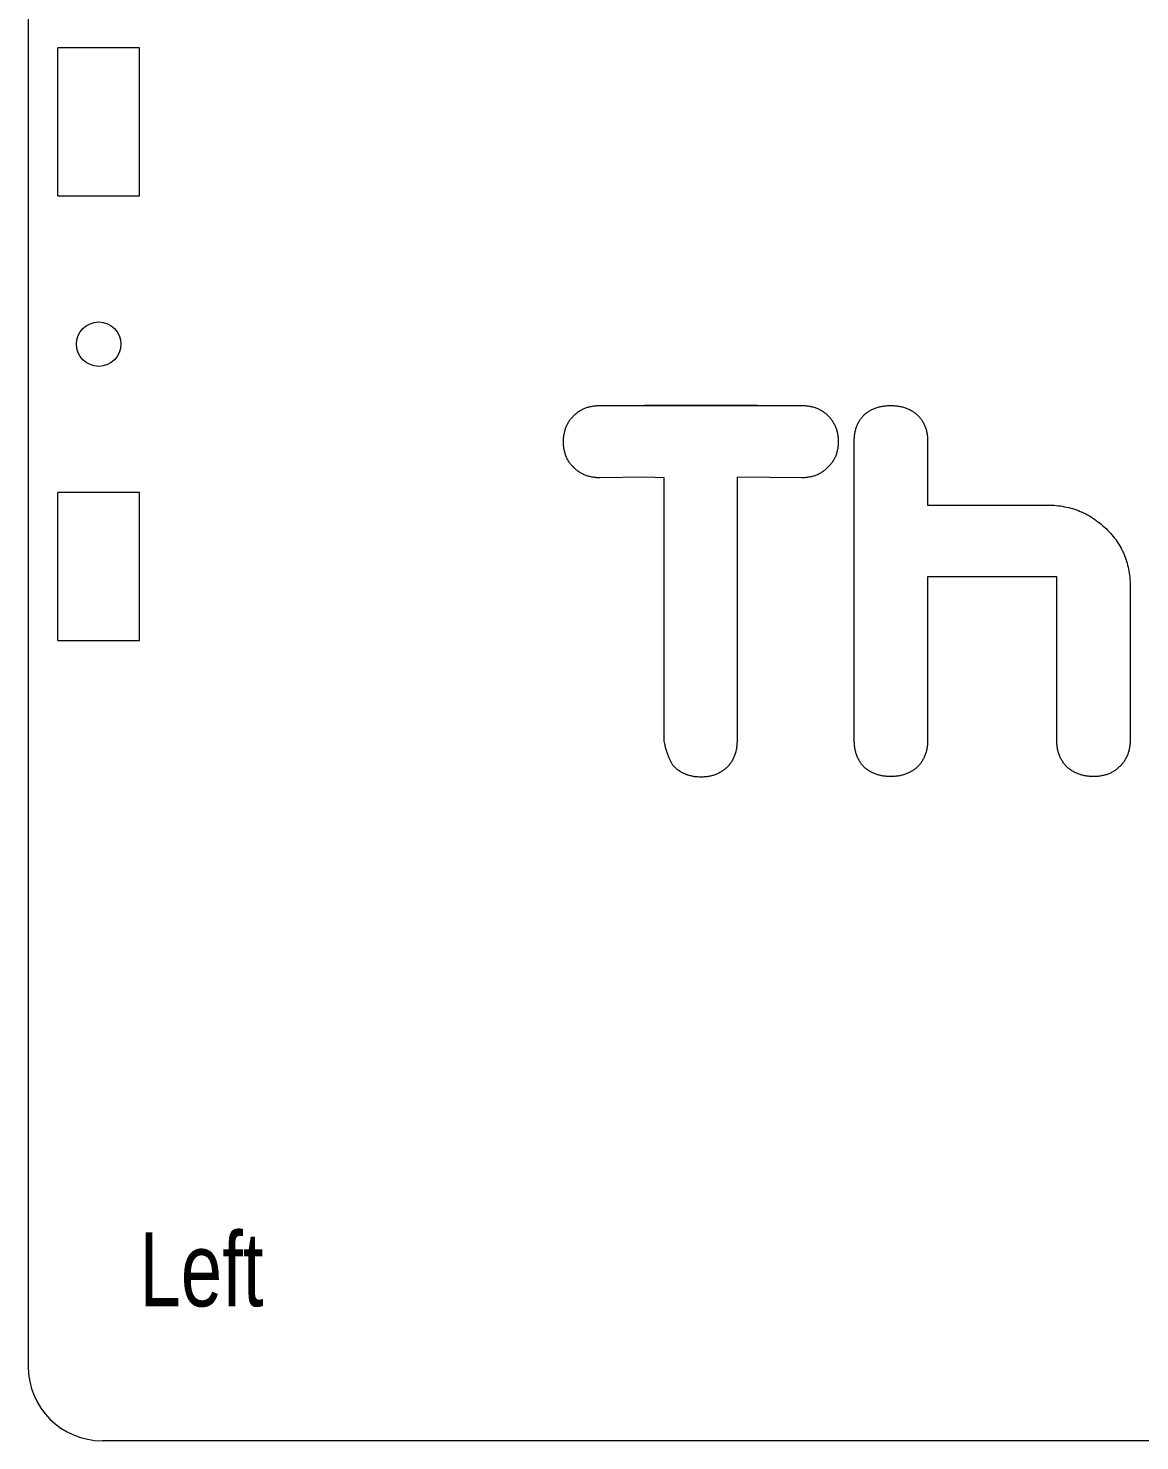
# Model space of a CAD drawing. Header units: millimetres. Extents: x -570 to 1260, y -948 to 580.
# Drawn here: x -570 to -495, y -204 to -108.7 of the extents above; entities that cross this region are included whole.
import ezdxf

# ---------------------------------------------------------------- set-up
doc = ezdxf.new("R2010")
doc.units = ezdxf.units.MM
doc.layers.get('0').update_dxf_attribs({"linetype": 'CONTINUOUS', "lineweight": 0, "true_color": 0x000000})
doc.layers.add('02 Left Panel', color=7, linetype='CONTINUOUS', lineweight=0, true_color=0x000000)
doc.layers.add('Text', color=1, linetype='CONTINUOUS', lineweight=0, true_color=0xff0000)
doc.styles.get("Standard").update_dxf_attribs({"font": 'txt', "width": 0.75})

# ---------------------------------------------------------------- blocks, each defined once
blk = doc.blocks.new('tslots-40')
for p, q in [((-20, 5.5), (-20, 0)), ((-20, 5.5), (-10, 5.5)), ((-10, 0), (-10, 5.5)), ((10, 5.5), (10, 0)), ((10, 5.5), (20, 5.5)), ((20, 0), (20, 5.5)), ((-20, 0), (-10, 0)), ((10, 0), (20, 0))]:
    blk.add_line(p, q)
blk.add_circle((0, 2.75), 1.5)

msp = doc.modelspace()

# ---------------------------------------------------------------- linework, layer by layer
at = {"layer": '02 Left Panel'}
for p, q in [((-570, 197.799), (-570, -199)), ((-275, -204), (-565, -204))]:
    msp.add_line(p, q, dxfattribs=at)
msp.add_arc((-565, -199), 5, 180, 270, dxfattribs=at)
at = {"layer": 'Text'}
for p, q in [((-532.677, -134.427), (-532.623, -134.399)), ((-532.623, -134.399), (-532.569, -134.373)), ((-532.569, -134.373), (-532.513, -134.348)), ((-532.513, -134.348), (-532.457, -134.324)), ((-532.457, -134.324), (-532.4, -134.302)), ((-532.4, -134.302), (-532.342, -134.281)), ((-532.342, -134.281), (-532.283, -134.262)), ((-532.283, -134.262), (-532.224, -134.244)), ((-532.224, -134.244), (-532.163, -134.228)), ((-532.163, -134.228), (-532.102, -134.213)), ((-532.102, -134.213), (-532.04, -134.199)), ((-532.04, -134.199), (-531.977, -134.187)), ((-531.977, -134.187), (-531.913, -134.176)), ((-531.913, -134.176), (-531.849, -134.167)), ((-531.849, -134.167), (-531.783, -134.159)), ((-531.783, -134.159), (-531.717, -134.153)), ((-531.717, -134.153), (-531.65, -134.148)), ((-531.65, -134.148), (-531.582, -134.144)), ((-531.582, -134.144), (-531.514, -134.142)), ((-531.514, -134.142), (-531.444, -134.141)), ((-531.444, -134.141), (-520.824, -134.141)), ((-528.446, -134.141), (-517.825, -134.141)), ((-520.824, -134.141), (-528.446, -134.141)), ((-517.825, -134.141), (-517.756, -134.142)), ((-517.756, -134.142), (-517.687, -134.144)), ((-517.687, -134.144), (-517.619, -134.148)), ((-517.619, -134.148), (-517.552, -134.153)), ((-517.552, -134.153), (-517.486, -134.159)), ((-517.486, -134.159), (-517.421, -134.167)), ((-517.421, -134.167), (-517.356, -134.176)), ((-517.356, -134.176), (-517.292, -134.187)), ((-517.292, -134.187), (-517.23, -134.199)), ((-517.23, -134.199), (-517.167, -134.213)), ((-517.167, -134.213), (-517.106, -134.228)), ((-517.106, -134.228), (-517.046, -134.244)), ((-517.046, -134.244), (-516.986, -134.262)), ((-516.986, -134.262), (-516.927, -134.281)), ((-516.927, -134.281), (-516.87, -134.302)), ((-516.87, -134.302), (-516.812, -134.324)), ((-516.812, -134.324), (-516.756, -134.348)), ((-516.756, -134.348), (-516.701, -134.373)), ((-516.701, -134.373), (-516.646, -134.399)), ((-516.646, -134.399), (-516.592, -134.427)), ((-513.094, -134.412), (-513.04, -134.386)), ((-513.04, -134.386), (-512.984, -134.361)), ((-512.984, -134.361), (-512.928, -134.337)), ((-512.928, -134.337), (-512.87, -134.315)), ((-512.87, -134.315), (-512.812, -134.294)), ((-512.812, -134.294), (-512.753, -134.274)), ((-512.753, -134.274), (-512.693, -134.256)), ((-512.693, -134.256), (-512.632, -134.239)), ((-512.632, -134.239), (-512.57, -134.223)), ((-512.57, -134.223), (-512.507, -134.209)), ((-512.507, -134.209), (-512.443, -134.196)), ((-512.443, -134.196), (-512.379, -134.185)), ((-512.379, -134.185), (-512.313, -134.175)), ((-512.313, -134.175), (-512.247, -134.166)), ((-512.247, -134.166), (-512.18, -134.158)), ((-512.18, -134.158), (-512.112, -134.152)), ((-512.112, -134.152), (-512.042, -134.147)), ((-512.042, -134.147), (-511.972, -134.144)), ((-511.972, -134.144), (-511.902, -134.142)), ((-511.902, -134.142), (-511.83, -134.141)), ((-511.83, -134.141), (-511.758, -134.142)), ((-511.758, -134.142), (-511.687, -134.144)), ((-511.687, -134.144), (-511.617, -134.147)), ((-511.617, -134.147), (-511.548, -134.152)), ((-511.548, -134.152), (-511.48, -134.158)), ((-511.48, -134.158), (-511.412, -134.166)), ((-511.412, -134.166), (-511.346, -134.175)), ((-511.346, -134.175), (-511.281, -134.185)), ((-511.281, -134.185), (-511.216, -134.196)), ((-511.216, -134.196), (-511.152, -134.209)), ((-511.152, -134.209), (-511.09, -134.223)), ((-511.09, -134.223), (-511.028, -134.239)), ((-511.028, -134.239), (-510.967, -134.256)), ((-510.967, -134.256), (-510.907, -134.274)), ((-510.907, -134.274), (-510.848, -134.294)), ((-510.848, -134.294), (-510.789, -134.315)), ((-510.789, -134.315), (-510.732, -134.337)), ((-510.732, -134.337), (-510.675, -134.361)), ((-510.675, -134.361), (-510.62, -134.386)), ((-510.62, -134.386), (-510.565, -134.412)), ((-533.615, -135.365), (-533.586, -135.312)), ((-533.586, -135.312), (-533.555, -135.26)), ((-533.555, -135.26), (-533.523, -135.208)), ((-533.523, -135.208), (-533.489, -135.158)), ((-533.489, -135.158), (-533.454, -135.108)), ((-533.454, -135.108), (-533.418, -135.059)), ((-533.418, -135.059), (-533.38, -135.011)), ((-533.38, -135.011), (-533.341, -134.964)), ((-533.341, -134.964), (-533.3, -134.918)), ((-533.3, -134.918), (-533.258, -134.872)), ((-533.258, -134.872), (-533.214, -134.828)), ((-533.214, -134.828), (-533.17, -134.784)), ((-533.17, -134.784), (-533.124, -134.742)), ((-533.124, -134.742), (-533.078, -134.701)), ((-533.078, -134.701), (-533.031, -134.662)), ((-533.031, -134.662), (-532.983, -134.624)), ((-532.983, -134.624), (-532.934, -134.588)), ((-532.934, -134.588), (-532.884, -134.553)), ((-532.884, -134.553), (-532.834, -134.519)), ((-532.834, -134.519), (-532.782, -134.487)), ((-532.782, -134.487), (-532.73, -134.456)), ((-532.73, -134.456), (-532.677, -134.427)), ((-516.592, -134.427), (-516.539, -134.456)), ((-516.539, -134.456), (-516.487, -134.487)), ((-516.487, -134.487), (-516.436, -134.519)), ((-516.436, -134.519), (-516.385, -134.553)), ((-516.385, -134.553), (-516.336, -134.588)), ((-516.336, -134.588), (-516.287, -134.624)), ((-516.287, -134.624), (-516.239, -134.662)), ((-516.239, -134.662), (-516.192, -134.701)), ((-516.192, -134.701), (-516.145, -134.742)), ((-516.145, -134.742), (-516.1, -134.784)), ((-516.1, -134.784), (-516.055, -134.828)), ((-516.055, -134.828), (-516.012, -134.872)), ((-516.012, -134.872), (-515.969, -134.918)), ((-515.969, -134.918), (-515.929, -134.964)), ((-515.929, -134.964), (-515.889, -135.011)), ((-515.889, -135.011), (-515.852, -135.059)), ((-515.852, -135.059), (-515.815, -135.108)), ((-515.815, -135.108), (-515.78, -135.158)), ((-515.78, -135.158), (-515.747, -135.208)), ((-515.747, -135.208), (-515.715, -135.26)), ((-515.715, -135.26), (-515.684, -135.312)), ((-515.684, -135.312), (-515.655, -135.365)), ((-514.042, -135.365), (-514.016, -135.312)), ((-514.016, -135.312), (-513.988, -135.26)), ((-513.988, -135.26), (-513.959, -135.209)), ((-513.959, -135.209), (-513.928, -135.159)), ((-513.928, -135.159), (-513.896, -135.109)), ((-513.896, -135.109), (-513.863, -135.061)), ((-513.863, -135.061), (-513.829, -135.014)), ((-513.829, -135.014), (-513.793, -134.967)), ((-513.793, -134.967), (-513.756, -134.922)), ((-513.756, -134.922), (-513.717, -134.877)), ((-513.717, -134.877), (-513.677, -134.834)), ((-513.677, -134.834), (-513.636, -134.792)), ((-513.636, -134.792), (-513.591, -134.75)), ((-513.591, -134.75), (-513.546, -134.71)), ((-513.546, -134.71), (-513.499, -134.672)), ((-513.499, -134.672), (-513.452, -134.635)), ((-513.452, -134.635), (-513.403, -134.599)), ((-513.403, -134.599), (-513.354, -134.564)), ((-513.354, -134.564), (-513.304, -134.531)), ((-513.304, -134.531), (-513.253, -134.499)), ((-513.253, -134.499), (-513.201, -134.469)), ((-513.201, -134.469), (-513.148, -134.44)), ((-513.148, -134.44), (-513.094, -134.412)), ((-510.565, -134.412), (-510.511, -134.44)), ((-510.511, -134.44), (-510.459, -134.469)), ((-510.459, -134.469), (-510.407, -134.499)), ((-510.407, -134.499), (-510.356, -134.531)), ((-510.356, -134.531), (-510.305, -134.564)), ((-510.305, -134.564), (-510.256, -134.599)), ((-510.256, -134.599), (-510.208, -134.635)), ((-510.208, -134.635), (-510.16, -134.672)), ((-510.16, -134.672), (-510.114, -134.71)), ((-510.114, -134.71), (-510.068, -134.75)), ((-510.068, -134.75), (-510.024, -134.792)), ((-510.024, -134.792), (-509.98, -134.834)), ((-509.98, -134.834), (-509.938, -134.877)), ((-509.938, -134.877), (-509.897, -134.922)), ((-509.897, -134.922), (-509.858, -134.967)), ((-509.858, -134.967), (-509.82, -135.014)), ((-509.82, -135.014), (-509.784, -135.061)), ((-509.784, -135.061), (-509.749, -135.109)), ((-509.749, -135.109), (-509.715, -135.159)), ((-509.715, -135.159), (-509.683, -135.209)), ((-509.683, -135.209), (-509.652, -135.26)), ((-509.652, -135.26), (-509.623, -135.312)), ((-509.623, -135.312), (-509.595, -135.365)), ((-533.889, -136.325), (-533.883, -136.259)), ((-533.883, -136.259), (-533.875, -136.193)), ((-533.875, -136.193), (-533.866, -136.129)), ((-533.866, -136.129), (-533.855, -136.065)), ((-533.855, -136.065), (-533.843, -136.002)), ((-533.843, -136.002), (-533.829, -135.94)), ((-533.829, -135.94), (-533.814, -135.879)), ((-533.814, -135.879), (-533.798, -135.818)), ((-533.798, -135.818), (-533.78, -135.759)), ((-533.78, -135.759), (-533.761, -135.7)), ((-533.761, -135.7), (-533.74, -135.642)), ((-533.74, -135.642), (-533.718, -135.585)), ((-533.718, -135.585), (-533.694, -135.529)), ((-533.694, -135.529), (-533.669, -135.473)), ((-533.669, -135.473), (-533.643, -135.419)), ((-533.643, -135.419), (-533.615, -135.365)), ((-515.655, -135.365), (-515.627, -135.419)), ((-515.627, -135.419), (-515.6, -135.473)), ((-515.6, -135.473), (-515.575, -135.529)), ((-515.575, -135.529), (-515.552, -135.585)), ((-515.552, -135.585), (-515.53, -135.642)), ((-515.53, -135.642), (-515.509, -135.7)), ((-515.509, -135.7), (-515.49, -135.759)), ((-515.49, -135.759), (-515.472, -135.818)), ((-515.472, -135.818), (-515.455, -135.879)), ((-515.455, -135.879), (-515.44, -135.94)), ((-515.44, -135.94), (-515.427, -136.002)), ((-515.427, -136.002), (-515.415, -136.065)), ((-515.415, -136.065), (-515.404, -136.129)), ((-515.404, -136.129), (-515.395, -136.193)), ((-515.395, -136.193), (-515.387, -136.259)), ((-515.387, -136.259), (-515.38, -136.325)), ((-514.28, -136.349), (-514.275, -136.281)), ((-514.275, -136.281), (-514.269, -136.213)), ((-514.269, -136.213), (-514.262, -136.146)), ((-514.262, -136.146), (-514.253, -136.08)), ((-514.253, -136.08), (-514.243, -136.015)), ((-514.243, -136.015), (-514.231, -135.951)), ((-514.231, -135.951), (-514.219, -135.888)), ((-514.219, -135.888), (-514.204, -135.826)), ((-514.204, -135.826), (-514.189, -135.765)), ((-514.189, -135.765), (-514.172, -135.705)), ((-514.172, -135.705), (-514.154, -135.646)), ((-514.154, -135.646), (-514.134, -135.588)), ((-514.134, -135.588), (-514.113, -135.531)), ((-514.113, -135.531), (-514.091, -135.475)), ((-514.091, -135.475), (-514.067, -135.42)), ((-514.067, -135.42), (-514.042, -135.365)), ((-509.595, -135.365), (-509.569, -135.42)), ((-509.569, -135.42), (-509.544, -135.475)), ((-509.544, -135.475), (-509.52, -135.531)), ((-509.52, -135.531), (-509.498, -135.588)), ((-509.498, -135.588), (-509.477, -135.646)), ((-509.477, -135.646), (-509.458, -135.705)), ((-509.458, -135.705), (-509.44, -135.765)), ((-509.44, -135.765), (-509.424, -135.826)), ((-509.424, -135.826), (-509.409, -135.888)), ((-509.409, -135.888), (-509.395, -135.951)), ((-509.395, -135.951), (-509.383, -136.015)), ((-509.383, -136.015), (-509.372, -136.08)), ((-509.372, -136.08), (-509.363, -136.146)), ((-509.363, -136.146), (-509.355, -136.213)), ((-509.355, -136.213), (-509.349, -136.281)), ((-509.349, -136.281), (-509.344, -136.349)), ((-533.901, -136.598), (-533.9, -136.528)), ((-533.9, -136.665), (-533.901, -136.598)), ((-533.9, -136.528), (-533.898, -136.46)), ((-533.898, -136.732), (-533.9, -136.665)), ((-533.898, -136.46), (-533.894, -136.392)), ((-533.894, -136.797), (-533.898, -136.732)), ((-533.894, -136.392), (-533.889, -136.325)), ((-533.889, -136.862), (-533.894, -136.797)), ((-533.883, -136.926), (-533.889, -136.862)), ((-533.875, -136.99), (-533.883, -136.926)), ((-533.866, -137.053), (-533.875, -136.99)), ((-533.855, -137.114), (-533.866, -137.053)), ((-533.843, -137.176), (-533.855, -137.114)), ((-533.829, -137.236), (-533.843, -137.176)), ((-533.814, -137.296), (-533.829, -137.236)), ((-515.444, -137.236), (-515.46, -137.296)), ((-515.43, -137.176), (-515.444, -137.236)), ((-515.417, -137.114), (-515.43, -137.176)), ((-515.406, -137.053), (-515.417, -137.114)), ((-515.396, -136.99), (-515.406, -137.053)), ((-515.388, -136.926), (-515.396, -136.99)), ((-515.381, -136.862), (-515.388, -136.926)), ((-515.376, -136.797), (-515.381, -136.862)), ((-515.38, -136.325), (-515.375, -136.392)), ((-515.372, -136.732), (-515.376, -136.797)), ((-515.375, -136.392), (-515.372, -136.46)), ((-515.372, -136.46), (-515.37, -136.528)), ((-515.37, -136.665), (-515.372, -136.732)), ((-515.37, -136.528), (-515.369, -136.598)), ((-515.369, -136.598), (-515.37, -136.665)), ((-514.286, -136.49), (-514.284, -136.419)), ((-514.286, -136.562), (-514.286, -136.49)), ((-514.286, -156.719), (-514.286, -136.562)), ((-514.284, -136.419), (-514.28, -136.349)), ((-509.344, -136.349), (-509.34, -136.419)), ((-509.34, -136.419), (-509.338, -136.49)), ((-509.338, -136.49), (-509.337, -136.562)), ((-509.337, -136.562), (-509.337, -140.861)), ((-533.798, -137.355), (-533.814, -137.296)), ((-533.78, -137.413), (-533.798, -137.355)), ((-533.761, -137.47), (-533.78, -137.413)), ((-533.74, -137.527), (-533.761, -137.47)), ((-533.718, -137.583), (-533.74, -137.527)), ((-533.694, -137.638), (-533.718, -137.583)), ((-533.669, -137.693), (-533.694, -137.638)), ((-533.643, -137.746), (-533.669, -137.693)), ((-533.615, -137.799), (-533.643, -137.746)), ((-533.586, -137.851), (-533.615, -137.799)), ((-533.555, -137.903), (-533.586, -137.851)), ((-533.523, -137.954), (-533.555, -137.903)), ((-533.489, -138.003), (-533.523, -137.954)), ((-533.454, -138.053), (-533.489, -138.003)), ((-533.418, -138.101), (-533.454, -138.053)), ((-533.38, -138.149), (-533.418, -138.101)), ((-533.341, -138.196), (-533.38, -138.149)), ((-533.3, -138.242), (-533.341, -138.196)), ((-515.958, -138.196), (-516.001, -138.242)), ((-515.917, -138.149), (-515.958, -138.196)), ((-515.877, -138.101), (-515.917, -138.149)), ((-515.839, -138.053), (-515.877, -138.101)), ((-515.802, -138.003), (-515.839, -138.053)), ((-515.767, -137.954), (-515.802, -138.003)), ((-515.733, -137.903), (-515.767, -137.954)), ((-515.7, -137.851), (-515.733, -137.903)), ((-515.67, -137.799), (-515.7, -137.851)), ((-515.64, -137.746), (-515.67, -137.799)), ((-515.612, -137.693), (-515.64, -137.746)), ((-515.586, -137.638), (-515.612, -137.693)), ((-515.561, -137.583), (-515.586, -137.638)), ((-515.538, -137.527), (-515.561, -137.583)), ((-515.516, -137.47), (-515.538, -137.527)), ((-515.496, -137.413), (-515.516, -137.47)), ((-515.477, -137.355), (-515.496, -137.413)), ((-515.46, -137.296), (-515.477, -137.355)), ((-533.258, -138.287), (-533.3, -138.242)), ((-533.214, -138.332), (-533.258, -138.287)), ((-533.167, -138.375), (-533.214, -138.332)), ((-533.12, -138.418), (-533.167, -138.375)), ((-533.071, -138.458), (-533.12, -138.418)), ((-533.022, -138.498), (-533.071, -138.458)), ((-532.973, -138.535), (-533.022, -138.498)), ((-532.922, -138.572), (-532.973, -138.535)), ((-532.871, -138.607), (-532.922, -138.572)), ((-532.82, -138.64), (-532.871, -138.607)), ((-532.767, -138.672), (-532.82, -138.64)), ((-532.714, -138.703), (-532.767, -138.672)), ((-532.661, -138.732), (-532.714, -138.703)), ((-532.606, -138.76), (-532.661, -138.732)), ((-532.551, -138.787), (-532.606, -138.76)), ((-532.495, -138.812), (-532.551, -138.787)), ((-532.439, -138.835), (-532.495, -138.812)), ((-532.382, -138.857), (-532.439, -138.835)), ((-532.324, -138.878), (-532.382, -138.857)), ((-532.266, -138.897), (-532.324, -138.878)), ((-532.207, -138.915), (-532.266, -138.897)), ((-532.147, -138.932), (-532.207, -138.915)), ((-532.086, -138.947), (-532.147, -138.932)), ((-532.025, -138.96), (-532.086, -138.947)), ((-531.963, -138.972), (-532.025, -138.96)), ((-531.901, -138.983), (-531.963, -138.972)), ((-531.838, -138.992), (-531.901, -138.983)), ((-531.774, -139), (-531.838, -138.992)), ((-531.709, -139.007), (-531.774, -139)), ((-531.644, -139.012), (-531.709, -139.007)), ((-531.578, -139.015), (-531.644, -139.012)), ((-531.511, -139.017), (-531.578, -139.015)), ((-531.444, -139.018), (-531.511, -139.017)), ((-528.374, -138.982), (-531.444, -139.018)), ((-527.109, -139.018), (-528.374, -138.982)), ((-527.109, -156.791), (-527.109, -139.018)), ((-517.825, -139.018), (-522.196, -138.982)), ((-522.196, -138.982), (-522.196, -156.791)), ((-517.758, -139.017), (-517.825, -139.018)), ((-517.692, -139.015), (-517.758, -139.017)), ((-517.626, -139.012), (-517.692, -139.015)), ((-517.561, -139.007), (-517.626, -139.012)), ((-517.497, -139), (-517.561, -139.007)), ((-517.433, -138.992), (-517.497, -139)), ((-517.371, -138.983), (-517.433, -138.992)), ((-517.309, -138.972), (-517.371, -138.983)), ((-517.247, -138.96), (-517.309, -138.972)), ((-517.187, -138.947), (-517.247, -138.96)), ((-517.127, -138.932), (-517.187, -138.947)), ((-517.068, -138.915), (-517.127, -138.932)), ((-517.01, -138.897), (-517.068, -138.915)), ((-516.953, -138.878), (-517.01, -138.897)), ((-516.896, -138.857), (-516.953, -138.878)), ((-516.84, -138.835), (-516.896, -138.857)), ((-516.785, -138.812), (-516.84, -138.835)), ((-516.731, -138.787), (-516.785, -138.812)), ((-516.677, -138.76), (-516.731, -138.787)), ((-516.624, -138.732), (-516.677, -138.76)), ((-516.572, -138.703), (-516.624, -138.732)), ((-516.52, -138.672), (-516.572, -138.703)), ((-516.47, -138.64), (-516.52, -138.672)), ((-516.42, -138.607), (-516.47, -138.64)), ((-516.371, -138.572), (-516.42, -138.607)), ((-516.322, -138.535), (-516.371, -138.572)), ((-516.274, -138.498), (-516.322, -138.535)), ((-516.228, -138.458), (-516.274, -138.498)), ((-516.181, -138.418), (-516.228, -138.458)), ((-516.136, -138.375), (-516.181, -138.418)), ((-516.091, -138.332), (-516.136, -138.375)), ((-516.045, -138.287), (-516.091, -138.332)), ((-516.001, -138.242), (-516.045, -138.287)), ((-509.337, -140.861), (-501.245, -140.861)), ((-501.245, -140.861), (-501.097, -140.862)), ((-501.097, -140.862), (-500.95, -140.867)), ((-500.95, -140.867), (-500.804, -140.875)), ((-500.804, -140.875), (-500.66, -140.887)), ((-500.66, -140.887), (-500.517, -140.902)), ((-500.517, -140.902), (-500.376, -140.92)), ((-500.376, -140.92), (-500.236, -140.942)), ((-500.236, -140.942), (-500.098, -140.966)), ((-500.098, -140.966), (-499.961, -140.994)), ((-499.961, -140.994), (-499.825, -141.026)), ((-499.825, -141.026), (-499.691, -141.061)), ((-499.691, -141.061), (-499.558, -141.099)), ((-499.558, -141.099), (-499.427, -141.14)), ((-499.427, -141.14), (-499.297, -141.185)), ((-499.297, -141.185), (-499.169, -141.233)), ((-499.169, -141.233), (-499.042, -141.284)), ((-499.042, -141.284), (-498.916, -141.339)), ((-498.916, -141.339), (-498.792, -141.396)), ((-498.792, -141.396), (-498.669, -141.458)), ((-498.669, -141.458), (-498.548, -141.522)), ((-498.548, -141.522), (-498.428, -141.59)), ((-498.428, -141.59), (-498.309, -141.661)), ((-498.309, -141.661), (-498.192, -141.735)), ((-498.192, -141.735), (-498.077, -141.813)), ((-498.077, -141.813), (-497.963, -141.894)), ((-497.963, -141.894), (-497.85, -141.979)), ((-497.85, -141.979), (-497.739, -142.066)), ((-497.739, -142.066), (-497.629, -142.157)), ((-497.629, -142.157), (-497.52, -142.252)), ((-497.52, -142.252), (-497.413, -142.349)), ((-497.413, -142.349), (-497.308, -142.45)), ((-497.308, -142.45), (-497.205, -142.551)), ((-497.205, -142.551), (-497.105, -142.654)), ((-497.105, -142.654), (-497.008, -142.758)), ((-497.008, -142.758), (-496.915, -142.863)), ((-496.915, -142.863), (-496.826, -142.971)), ((-496.826, -142.971), (-496.739, -143.08)), ((-496.739, -143.08), (-496.656, -143.19)), ((-496.656, -143.19), (-496.577, -143.302)), ((-496.577, -143.302), (-496.501, -143.416)), ((-496.501, -143.416), (-496.428, -143.531)), ((-496.428, -143.531), (-496.359, -143.648)), ((-496.359, -143.648), (-496.293, -143.766)), ((-496.293, -143.766), (-496.23, -143.886)), ((-496.23, -143.886), (-496.171, -144.008)), ((-496.171, -144.008), (-496.115, -144.131)), ((-496.115, -144.131), (-496.063, -144.256)), ((-496.063, -144.256), (-496.014, -144.382)), ((-496.014, -144.382), (-495.968, -144.51)), ((-495.968, -144.51), (-495.926, -144.639)), ((-495.926, -144.639), (-495.887, -144.77)), ((-495.887, -144.77), (-495.851, -144.903)), ((-500.631, -145.701), (-509.337, -145.701)), ((-509.337, -145.701), (-509.337, -156.719)), ((-500.631, -156.719), (-500.631, -145.701)), ((-495.851, -144.903), (-495.819, -145.037)), ((-495.819, -145.037), (-495.79, -145.173)), ((-495.79, -145.173), (-495.765, -145.31)), ((-495.765, -145.31), (-495.743, -145.449)), ((-495.743, -145.449), (-495.724, -145.589)), ((-495.724, -145.589), (-495.709, -145.731)), ((-495.709, -145.731), (-495.697, -145.875)), ((-495.697, -145.875), (-495.689, -146.02)), ((-495.689, -146.02), (-495.684, -146.167)), ((-495.684, -146.167), (-495.682, -146.315)), ((-495.682, -146.315), (-495.682, -156.719)), ((-527.091, -156.877), (-527.109, -156.791)), ((-527.072, -156.96), (-527.091, -156.877)), ((-527.052, -157.041), (-527.072, -156.96)), ((-527.033, -157.121), (-527.052, -157.041)), ((-527.013, -157.198), (-527.033, -157.121)), ((-526.993, -157.274), (-527.013, -157.198)), ((-526.973, -157.347), (-526.993, -157.274)), ((-522.231, -157.261), (-522.242, -157.324)), ((-522.222, -157.196), (-522.231, -157.261)), ((-522.214, -157.131), (-522.222, -157.196)), ((-522.208, -157.064), (-522.214, -157.131)), ((-522.203, -156.997), (-522.208, -157.064)), ((-522.199, -156.93), (-522.203, -156.997)), ((-522.197, -156.861), (-522.199, -156.93)), ((-522.196, -156.791), (-522.197, -156.861)), ((-514.286, -156.791), (-514.286, -156.719)), ((-514.284, -156.862), (-514.286, -156.791)), ((-514.28, -156.932), (-514.284, -156.862)), ((-514.275, -157.001), (-514.28, -156.932)), ((-514.269, -157.069), (-514.275, -157.001)), ((-514.262, -157.136), (-514.269, -157.069)), ((-514.253, -157.203), (-514.262, -157.136)), ((-514.243, -157.268), (-514.253, -157.203)), ((-514.231, -157.333), (-514.243, -157.268)), ((-509.383, -157.268), (-509.395, -157.333)), ((-509.372, -157.203), (-509.383, -157.268)), ((-509.363, -157.136), (-509.372, -157.203)), ((-509.355, -157.069), (-509.363, -157.136)), ((-509.349, -157.001), (-509.355, -157.069)), ((-509.344, -156.932), (-509.349, -157.001)), ((-509.34, -156.862), (-509.344, -156.932)), ((-509.338, -156.791), (-509.34, -156.862)), ((-509.337, -156.719), (-509.338, -156.791)), ((-500.63, -156.791), (-500.631, -156.719)), ((-500.628, -156.862), (-500.63, -156.791)), ((-500.625, -156.932), (-500.628, -156.862)), ((-500.62, -157.001), (-500.625, -156.932)), ((-500.613, -157.069), (-500.62, -157.001)), ((-500.605, -157.136), (-500.613, -157.069)), ((-500.596, -157.203), (-500.605, -157.136)), ((-500.585, -157.268), (-500.596, -157.203)), ((-500.573, -157.333), (-500.585, -157.268)), ((-495.728, -157.252), (-495.74, -157.315)), ((-495.717, -157.188), (-495.728, -157.252)), ((-495.708, -157.124), (-495.717, -157.188)), ((-495.7, -157.058), (-495.708, -157.124)), ((-495.694, -156.992), (-495.7, -157.058)), ((-495.689, -156.925), (-495.694, -156.992)), ((-495.685, -156.857), (-495.689, -156.925)), ((-495.683, -156.789), (-495.685, -156.857)), ((-495.682, -156.719), (-495.683, -156.789)), ((-526.953, -157.419), (-526.973, -157.347)), ((-526.932, -157.488), (-526.953, -157.419)), ((-526.912, -157.556), (-526.932, -157.488)), ((-526.891, -157.622), (-526.912, -157.556)), ((-526.869, -157.685), (-526.891, -157.622)), ((-526.848, -157.747), (-526.869, -157.685)), ((-526.826, -157.807), (-526.848, -157.747)), ((-526.804, -157.865), (-526.826, -157.807)), ((-526.782, -157.921), (-526.804, -157.865)), ((-526.76, -157.975), (-526.782, -157.921)), ((-526.737, -158.027), (-526.76, -157.975)), ((-526.714, -158.077), (-526.737, -158.027)), ((-526.691, -158.125), (-526.714, -158.077)), ((-526.668, -158.171), (-526.691, -158.125)), ((-526.644, -158.215), (-526.668, -158.171)), ((-526.621, -158.258), (-526.644, -158.215)), ((-522.574, -158.181), (-522.608, -158.231)), ((-522.542, -158.129), (-522.574, -158.181)), ((-522.511, -158.077), (-522.542, -158.129)), ((-522.482, -158.024), (-522.511, -158.077)), ((-522.454, -157.971), (-522.482, -158.024)), ((-522.428, -157.916), (-522.454, -157.971)), ((-522.403, -157.861), (-522.428, -157.916)), ((-522.379, -157.804), (-522.403, -157.861)), ((-522.357, -157.747), (-522.379, -157.804)), ((-522.336, -157.689), (-522.357, -157.747)), ((-522.317, -157.63), (-522.336, -157.689)), ((-522.299, -157.571), (-522.317, -157.63)), ((-522.283, -157.51), (-522.299, -157.571)), ((-522.268, -157.449), (-522.283, -157.51)), ((-522.254, -157.387), (-522.268, -157.449)), ((-522.242, -157.324), (-522.254, -157.387)), ((-514.219, -157.397), (-514.231, -157.333)), ((-514.204, -157.459), (-514.219, -157.397)), ((-514.189, -157.521), (-514.204, -157.459)), ((-514.172, -157.582), (-514.189, -157.521)), ((-514.154, -157.642), (-514.172, -157.582)), ((-514.134, -157.701), (-514.154, -157.642)), ((-514.113, -157.76), (-514.134, -157.701)), ((-514.091, -157.817), (-514.113, -157.76)), ((-514.067, -157.873), (-514.091, -157.817)), ((-514.042, -157.929), (-514.067, -157.873)), ((-514.016, -157.984), (-514.042, -157.929)), ((-513.988, -158.037), (-514.016, -157.984)), ((-513.959, -158.09), (-513.988, -158.037)), ((-513.928, -158.142), (-513.959, -158.09)), ((-513.896, -158.193), (-513.928, -158.142)), ((-513.863, -158.243), (-513.896, -158.193)), ((-509.749, -158.193), (-509.784, -158.243)), ((-509.715, -158.142), (-509.749, -158.193)), ((-509.683, -158.09), (-509.715, -158.142)), ((-509.652, -158.037), (-509.683, -158.09)), ((-509.623, -157.984), (-509.652, -158.037)), ((-509.595, -157.929), (-509.623, -157.984)), ((-509.569, -157.873), (-509.595, -157.929)), ((-509.544, -157.817), (-509.569, -157.873)), ((-509.52, -157.76), (-509.544, -157.817)), ((-509.498, -157.701), (-509.52, -157.76)), ((-509.477, -157.642), (-509.498, -157.701)), ((-509.458, -157.582), (-509.477, -157.642)), ((-509.44, -157.521), (-509.458, -157.582)), ((-509.424, -157.459), (-509.44, -157.521)), ((-509.409, -157.397), (-509.424, -157.459)), ((-509.395, -157.333), (-509.409, -157.397)), ((-500.56, -157.397), (-500.573, -157.333)), ((-500.545, -157.459), (-500.56, -157.397)), ((-500.528, -157.521), (-500.545, -157.459)), ((-500.51, -157.582), (-500.528, -157.521)), ((-500.491, -157.642), (-500.51, -157.582)), ((-500.47, -157.701), (-500.491, -157.642)), ((-500.448, -157.76), (-500.47, -157.701)), ((-500.425, -157.817), (-500.448, -157.76)), ((-500.4, -157.873), (-500.425, -157.817)), ((-500.373, -157.929), (-500.4, -157.873)), ((-500.345, -157.984), (-500.373, -157.929)), ((-500.316, -158.037), (-500.345, -157.984)), ((-500.285, -158.09), (-500.316, -158.037)), ((-500.253, -158.142), (-500.285, -158.09)), ((-500.22, -158.193), (-500.253, -158.142)), ((-500.185, -158.243), (-500.22, -158.193)), ((-496.129, -158.209), (-496.165, -158.257)), ((-496.094, -158.159), (-496.129, -158.209)), ((-496.06, -158.109), (-496.094, -158.159)), ((-496.028, -158.057), (-496.06, -158.109)), ((-495.997, -158.005), (-496.028, -158.057)), ((-495.968, -157.952), (-495.997, -158.005)), ((-495.94, -157.898), (-495.968, -157.952)), ((-495.914, -157.844), (-495.94, -157.898)), ((-495.889, -157.788), (-495.914, -157.844)), ((-495.865, -157.732), (-495.889, -157.788)), ((-495.843, -157.675), (-495.865, -157.732)), ((-495.822, -157.617), (-495.843, -157.675)), ((-495.803, -157.558), (-495.822, -157.617)), ((-495.785, -157.499), (-495.803, -157.558)), ((-495.769, -157.438), (-495.785, -157.499)), ((-495.754, -157.377), (-495.769, -157.438)), ((-495.74, -157.315), (-495.754, -157.377)), ((-526.597, -158.298), (-526.621, -158.258)), ((-526.573, -158.336), (-526.597, -158.298)), ((-526.548, -158.373), (-526.573, -158.336)), ((-526.524, -158.407), (-526.548, -158.373)), ((-526.499, -158.44), (-526.524, -158.407)), ((-526.474, -158.47), (-526.499, -158.44)), ((-526.448, -158.499), (-526.474, -158.47)), ((-526.423, -158.525), (-526.448, -158.499)), ((-526.378, -158.569), (-526.423, -158.525)), ((-526.333, -158.611), (-526.378, -158.569)), ((-526.286, -158.652), (-526.333, -158.611)), ((-526.239, -158.691), (-526.286, -158.652)), ((-526.19, -158.729), (-526.239, -158.691)), ((-526.141, -158.765), (-526.19, -158.729)), ((-526.091, -158.8), (-526.141, -158.765)), ((-526.04, -158.834), (-526.091, -158.8)), ((-525.988, -158.866), (-526.04, -158.834)), ((-525.935, -158.897), (-525.988, -158.866)), ((-525.881, -158.926), (-525.935, -158.897)), ((-525.827, -158.954), (-525.881, -158.926)), ((-525.771, -158.98), (-525.827, -158.954)), ((-525.715, -159.005), (-525.771, -158.98)), ((-525.657, -159.029), (-525.715, -159.005)), ((-525.599, -159.051), (-525.657, -159.029)), ((-525.54, -159.072), (-525.599, -159.051)), ((-525.48, -159.091), (-525.54, -159.072)), ((-525.419, -159.109), (-525.48, -159.091)), ((-525.357, -159.125), (-525.419, -159.109)), ((-525.294, -159.14), (-525.357, -159.125)), ((-525.23, -159.154), (-525.294, -159.14)), ((-525.166, -159.166), (-525.23, -159.154)), ((-525.1, -159.177), (-525.166, -159.166)), ((-525.034, -159.186), (-525.1, -159.177)), ((-524.162, -159.179), (-524.225, -159.187)), ((-524.1, -159.168), (-524.162, -159.179)), ((-524.039, -159.157), (-524.1, -159.168)), ((-523.978, -159.144), (-524.039, -159.157)), ((-523.919, -159.13), (-523.978, -159.144)), ((-523.86, -159.114), (-523.919, -159.13)), ((-523.802, -159.097), (-523.86, -159.114)), ((-523.744, -159.079), (-523.802, -159.097)), ((-523.687, -159.059), (-523.744, -159.079)), ((-523.632, -159.039), (-523.687, -159.059)), ((-523.576, -159.016), (-523.632, -159.039)), ((-523.522, -158.993), (-523.576, -159.016)), ((-523.468, -158.967), (-523.522, -158.993)), ((-523.415, -158.941), (-523.468, -158.967)), ((-523.363, -158.913), (-523.415, -158.941)), ((-523.312, -158.884), (-523.363, -158.913)), ((-523.261, -158.854), (-523.312, -158.884)), ((-523.211, -158.822), (-523.261, -158.854)), ((-523.162, -158.789), (-523.211, -158.822)), ((-523.114, -158.754), (-523.162, -158.789)), ((-523.066, -158.718), (-523.114, -158.754)), ((-523.019, -158.681), (-523.066, -158.718)), ((-522.973, -158.643), (-523.019, -158.681)), ((-522.927, -158.603), (-522.973, -158.643)), ((-522.883, -158.561), (-522.927, -158.603)), ((-522.839, -158.517), (-522.883, -158.561)), ((-522.797, -158.471), (-522.839, -158.517)), ((-522.756, -158.425), (-522.797, -158.471)), ((-522.717, -158.378), (-522.756, -158.425)), ((-522.679, -158.33), (-522.717, -158.378)), ((-522.643, -158.281), (-522.679, -158.33)), ((-522.608, -158.231), (-522.643, -158.281)), ((-513.829, -158.293), (-513.863, -158.243)), ((-513.793, -158.341), (-513.829, -158.293)), ((-513.756, -158.388), (-513.793, -158.341)), ((-513.717, -158.435), (-513.756, -158.388)), ((-513.677, -158.481), (-513.717, -158.435)), ((-513.636, -158.525), (-513.677, -158.481)), ((-513.591, -158.567), (-513.636, -158.525)), ((-513.546, -158.607), (-513.591, -158.567)), ((-513.499, -158.645), (-513.546, -158.607)), ((-513.452, -158.682), (-513.499, -158.645)), ((-513.403, -158.718), (-513.452, -158.682)), ((-513.354, -158.753), (-513.403, -158.718)), ((-513.304, -158.786), (-513.354, -158.753)), ((-513.253, -158.818), (-513.304, -158.786)), ((-513.201, -158.848), (-513.253, -158.818)), ((-513.148, -158.877), (-513.201, -158.848)), ((-513.094, -158.905), (-513.148, -158.877)), ((-513.04, -158.931), (-513.094, -158.905)), ((-512.984, -158.956), (-513.04, -158.931)), ((-512.928, -158.98), (-512.984, -158.956)), ((-512.87, -159.002), (-512.928, -158.98)), ((-512.812, -159.023), (-512.87, -159.002)), ((-512.753, -159.043), (-512.812, -159.023)), ((-512.693, -159.061), (-512.753, -159.043)), ((-512.632, -159.078), (-512.693, -159.061)), ((-512.57, -159.094), (-512.632, -159.078)), ((-512.507, -159.108), (-512.57, -159.094)), ((-512.443, -159.121), (-512.507, -159.108)), ((-512.379, -159.132), (-512.443, -159.121)), ((-512.313, -159.142), (-512.379, -159.132)), ((-512.247, -159.151), (-512.313, -159.142)), ((-512.18, -159.159), (-512.247, -159.151)), ((-512.112, -159.165), (-512.18, -159.159)), ((-512.042, -159.17), (-512.112, -159.165)), ((-511.972, -159.173), (-512.042, -159.17)), ((-511.902, -159.175), (-511.972, -159.173)), ((-511.83, -159.176), (-511.902, -159.175)), ((-511.758, -159.175), (-511.83, -159.176)), ((-511.687, -159.173), (-511.758, -159.175)), ((-511.617, -159.17), (-511.687, -159.173)), ((-511.548, -159.165), (-511.617, -159.17)), ((-511.48, -159.159), (-511.548, -159.165)), ((-511.412, -159.151), (-511.48, -159.159)), ((-511.346, -159.142), (-511.412, -159.151)), ((-511.281, -159.132), (-511.346, -159.142)), ((-511.216, -159.121), (-511.281, -159.132)), ((-511.152, -159.108), (-511.216, -159.121)), ((-511.09, -159.094), (-511.152, -159.108)), ((-511.028, -159.078), (-511.09, -159.094)), ((-510.967, -159.061), (-511.028, -159.078)), ((-510.907, -159.043), (-510.967, -159.061)), ((-510.848, -159.023), (-510.907, -159.043)), ((-510.789, -159.002), (-510.848, -159.023)), ((-510.732, -158.98), (-510.789, -159.002)), ((-510.675, -158.956), (-510.732, -158.98)), ((-510.62, -158.931), (-510.675, -158.956)), ((-510.565, -158.905), (-510.62, -158.931)), ((-510.511, -158.877), (-510.565, -158.905)), ((-510.459, -158.848), (-510.511, -158.877)), ((-510.407, -158.818), (-510.459, -158.848)), ((-510.356, -158.786), (-510.407, -158.818)), ((-510.305, -158.753), (-510.356, -158.786)), ((-510.256, -158.718), (-510.305, -158.753)), ((-510.208, -158.682), (-510.256, -158.718)), ((-510.16, -158.645), (-510.208, -158.682)), ((-510.114, -158.607), (-510.16, -158.645)), ((-510.068, -158.567), (-510.114, -158.607)), ((-510.024, -158.525), (-510.068, -158.567)), ((-509.98, -158.481), (-510.024, -158.525)), ((-509.938, -158.435), (-509.98, -158.481)), ((-509.897, -158.388), (-509.938, -158.435)), ((-509.858, -158.341), (-509.897, -158.388)), ((-509.82, -158.293), (-509.858, -158.341)), ((-509.784, -158.243), (-509.82, -158.293)), ((-500.148, -158.293), (-500.185, -158.243)), ((-500.111, -158.341), (-500.148, -158.293)), ((-500.071, -158.388), (-500.111, -158.341)), ((-500.031, -158.435), (-500.071, -158.388)), ((-499.988, -158.481), (-500.031, -158.435)), ((-499.945, -158.525), (-499.988, -158.481)), ((-499.9, -158.567), (-499.945, -158.525)), ((-499.854, -158.607), (-499.9, -158.567)), ((-499.808, -158.645), (-499.854, -158.607)), ((-499.76, -158.682), (-499.808, -158.645)), ((-499.712, -158.718), (-499.76, -158.682)), ((-499.663, -158.753), (-499.712, -158.718)), ((-499.613, -158.786), (-499.663, -158.753)), ((-499.562, -158.818), (-499.613, -158.786)), ((-499.51, -158.848), (-499.562, -158.818)), ((-499.457, -158.877), (-499.51, -158.848)), ((-499.403, -158.905), (-499.457, -158.877)), ((-499.348, -158.931), (-499.403, -158.905)), ((-499.293, -158.956), (-499.348, -158.931)), ((-499.236, -158.98), (-499.293, -158.956)), ((-499.179, -159.002), (-499.236, -158.98)), ((-499.121, -159.023), (-499.179, -159.002)), ((-499.062, -159.043), (-499.121, -159.023)), ((-499.002, -159.061), (-499.062, -159.043)), ((-498.941, -159.078), (-499.002, -159.061)), ((-498.879, -159.094), (-498.941, -159.078)), ((-498.816, -159.108), (-498.879, -159.094)), ((-498.752, -159.121), (-498.816, -159.108)), ((-498.688, -159.132), (-498.752, -159.121)), ((-498.622, -159.142), (-498.688, -159.132)), ((-498.556, -159.151), (-498.622, -159.142)), ((-498.489, -159.159), (-498.556, -159.151)), ((-498.42, -159.165), (-498.489, -159.159)), ((-498.351, -159.17), (-498.42, -159.165)), ((-498.281, -159.173), (-498.351, -159.17)), ((-498.21, -159.175), (-498.281, -159.173)), ((-498.139, -159.176), (-498.21, -159.175)), ((-498.069, -159.175), (-498.139, -159.176)), ((-498, -159.173), (-498.069, -159.175)), ((-497.933, -159.169), (-498, -159.173)), ((-497.866, -159.164), (-497.933, -159.169)), ((-497.799, -159.158), (-497.866, -159.164)), ((-497.734, -159.15), (-497.799, -159.158)), ((-497.669, -159.141), (-497.734, -159.15)), ((-497.606, -159.13), (-497.669, -159.141)), ((-497.543, -159.118), (-497.606, -159.13)), ((-497.481, -159.104), (-497.543, -159.118)), ((-497.42, -159.089), (-497.481, -159.104)), ((-497.359, -159.073), (-497.42, -159.089)), ((-497.3, -159.055), (-497.359, -159.073)), ((-497.241, -159.036), (-497.3, -159.055)), ((-497.183, -159.015), (-497.241, -159.036)), ((-497.126, -158.993), (-497.183, -159.015)), ((-497.069, -158.969), (-497.126, -158.993)), ((-497.014, -158.944), (-497.069, -158.969)), ((-496.959, -158.918), (-497.014, -158.944)), ((-496.906, -158.89), (-496.959, -158.918)), ((-496.853, -158.861), (-496.906, -158.89)), ((-496.801, -158.83), (-496.853, -158.861)), ((-496.749, -158.798), (-496.801, -158.83)), ((-496.699, -158.764), (-496.749, -158.798)), ((-496.649, -158.729), (-496.699, -158.764)), ((-496.6, -158.693), (-496.649, -158.729)), ((-496.552, -158.655), (-496.6, -158.693)), ((-496.505, -158.616), (-496.552, -158.655)), ((-496.459, -158.575), (-496.505, -158.616)), ((-496.413, -158.533), (-496.459, -158.575)), ((-496.368, -158.489), (-496.413, -158.533)), ((-496.325, -158.445), (-496.368, -158.489)), ((-496.283, -158.399), (-496.325, -158.445)), ((-496.242, -158.353), (-496.283, -158.399)), ((-496.203, -158.306), (-496.242, -158.353)), ((-496.165, -158.257), (-496.203, -158.306)), ((-524.967, -159.194), (-525.034, -159.186)), ((-524.898, -159.2), (-524.967, -159.194)), ((-524.829, -159.205), (-524.898, -159.2)), ((-524.759, -159.209), (-524.829, -159.205)), ((-524.688, -159.211), (-524.759, -159.209)), ((-524.617, -159.212), (-524.688, -159.211)), ((-524.549, -159.211), (-524.617, -159.212)), ((-524.483, -159.209), (-524.549, -159.211)), ((-524.417, -159.206), (-524.483, -159.209)), ((-524.352, -159.201), (-524.417, -159.206)), ((-524.288, -159.195), (-524.352, -159.201)), ((-524.225, -159.187), (-524.288, -159.195))]:
    msp.add_line(p, q, dxfattribs=at)

# ---------------------------------------------------------------- block references
at = {"layer": '02 Left Panel', "rotation": 90}
msp.add_blockref('tslots-40', (-562.5, -130), dxfattribs=at)

# ---------------------------------------------------------------- texts
at = {"layer": 'Text', "insert": (-562.5, -195), "char_height": 5, "width": 100, "attachment_point": 7}
msp.add_mtext('Left', dxfattribs=at)

doc.saveas('drawing.dxf')
